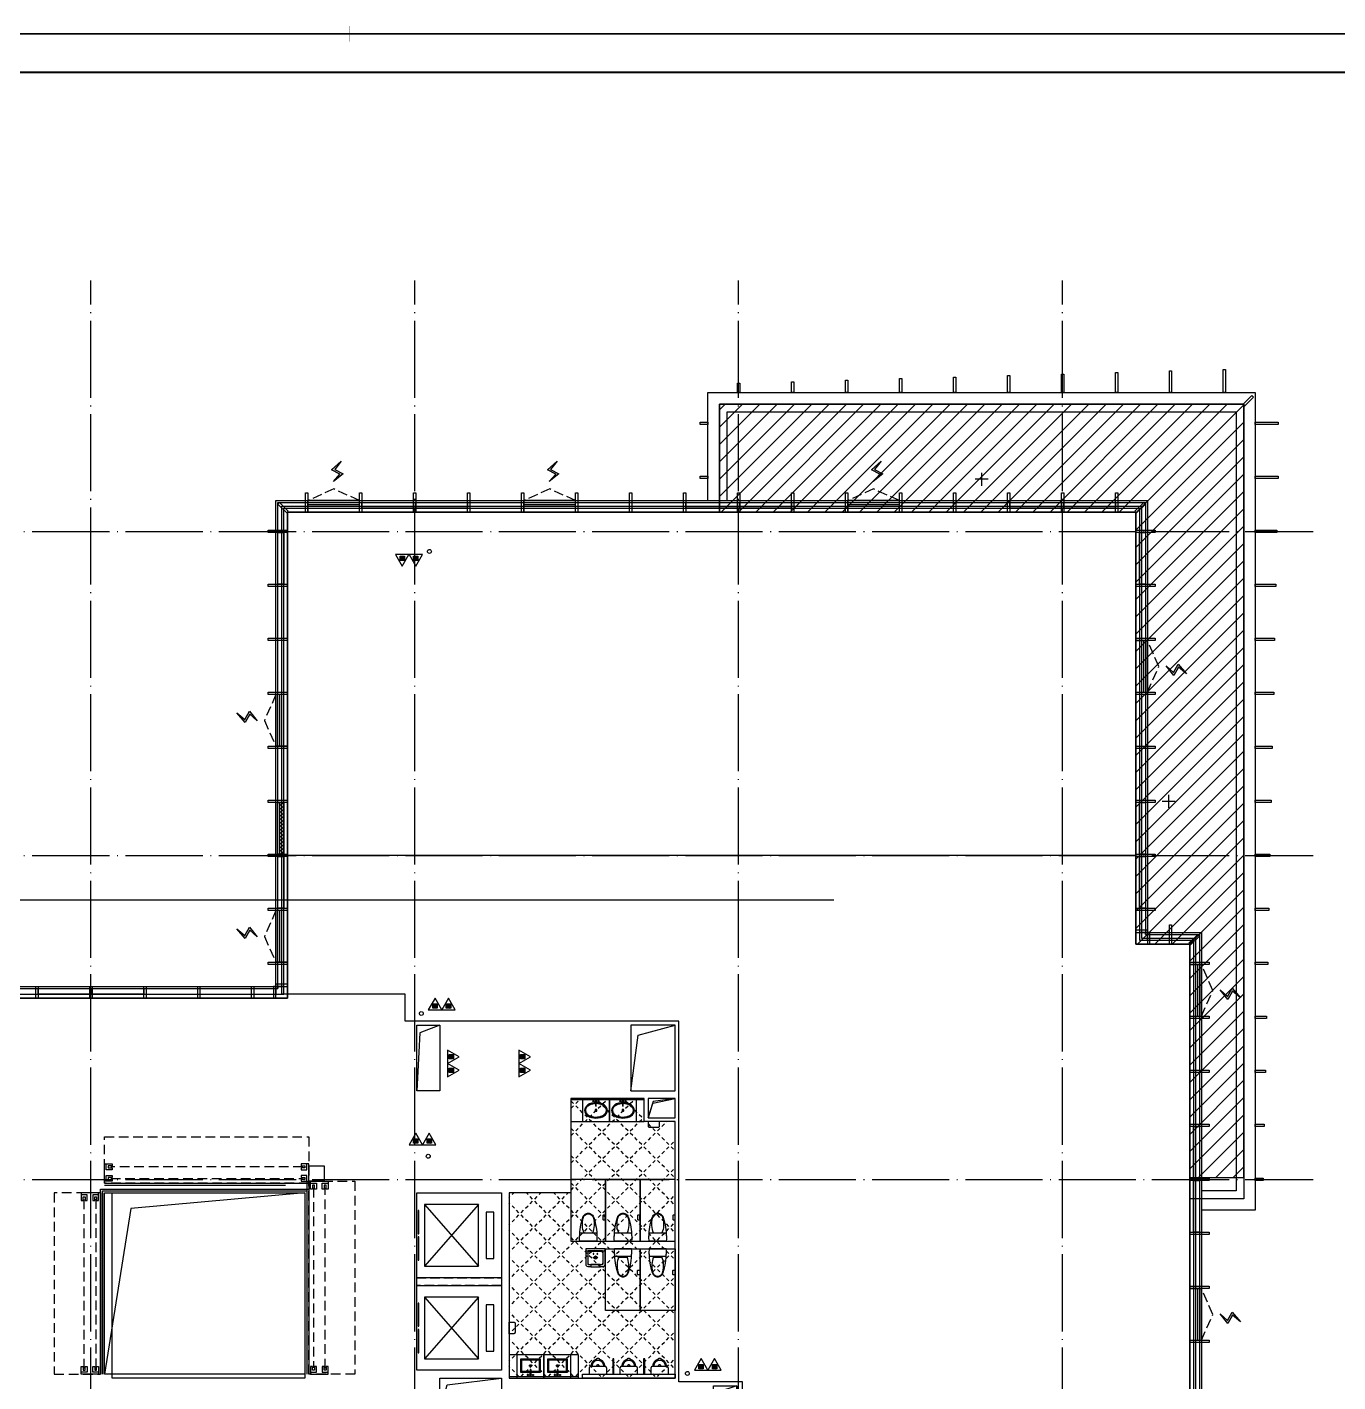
# Model space of a CAD drawing. Extents: x -292644 to 830497, y -12918 to 491457.
# Drawn here: x 15146 to 49142, y 189750 to 224874 of the extents above; entities that cross this region are included whole.
import ezdxf
from ezdxf.xclip import XClip

# ---------------------------------------------------------------- set-up
doc = ezdxf.new("R2010")
doc.units = 0
doc.header["$LTSCALE"] = 1000
doc.header["$MEASUREMENT"] = 0
for name, pattern in [('10#楼幕墙$0$DASH', [0.35, 0.25, -0.1]), ('104-10 轴网$0$DOTE', [2.42, 2, -0.2, 0.02, -0.2]), ('X-104 8#10#平面_t3$0$109-34 轴网$0$L1$0$$AUDIT_BAD_LTYPE1', [0]), ('X-104 8#10#平面_t3$0$CACHE', [0.375, 0.25, -0.125]), ('X-104 8#10#平面_t3$0$DASH', [0.35, 0.25, -0.1])]:
    doc.linetypes.add(name, pattern=pattern)
doc.layers.get('0').update_dxf_attribs({"linetype": 'CONTINUOUS'})
doc.layers.get('Defpoints').update_dxf_attribs({"linetype": 'CONTINUOUS'})
doc.layers.add('10#楼幕墙$0$04-不打印_辅助线', color=165, linetype='CONTINUOUS', plot=False)
doc.layers.add('X-104 8#10#平面_t3$0$04-不打印_辅助线', color=165, linetype='CONTINUOUS', plot=False)
for name, color, linetype in [('10#楼幕墙$0$04-电动窗', 1, 'CONTINUOUS'), ('10#楼幕墙$0$A-C_玻璃幕墙', 140, 'CONTINUOUS'), ('10#楼幕墙$0$A-C_窗b', 191, 'CONTINUOUS'), ('10#楼幕墙$0$A-O_屋面', 201, 'CONTINUOUS'), ('10#楼幕墙$0$A-TECH_结构', 21, 'CONTINUOUS'), ('104-10 轴网$0$A_AXIS-轴线', 36, '104-10 轴网$0$DOTE'), ('X-104 8#10#平面_t3$0$A-E_栏杆', 232, 'CONTINUOUS'), ('X-104 8#10#平面_t3$0$A-E_电梯', 171, 'CONTINUOUS'), ('X-104 8#10#平面_t3$0$A-FC', 242, 'X-104 8#10#平面_t3$0$CACHE'), ('X-104 8#10#平面_t3$0$A-I_卫-洁具', 241, 'CONTINUOUS'), ('X-104 8#10#平面_t3$0$A-O_分水线', 127, 'CONTINUOUS'), ('X-104 8#10#平面_t3$0$A-O_屋面', 201, 'CONTINUOUS'), ('X-104 8#10#平面_t3$0$A-SUR_看线', 231, 'CONTINUOUS'), ('X-104 8#10#平面_t3$0$A-TECH_结构', 21, 'CONTINUOUS'), ('X-104 8#10#平面_t3$0$水-消火栓', 41, 'CONTINUOUS')]:
    doc.layers.add(name, color=color, linetype=linetype)
doc.layers.add('X-104 8#10#平面_t3$0$000套内', color=226, linetype='CONTINUOUS', lineweight=30, plot=False)
doc.layers.get('X-104 8#10#平面_t3$0$A-O_分水线').off()

# ---------------------------------------------------------------- blocks, each defined once
blk = doc.blocks.new('图框-A1')
for points, const_width in [([(0, 0), (841, 0), (841, 594), (0, 594)], 0.05), ([(766, 584), (25, 584), (25, 10), (766, 10)], 0.5)]:
    blk.add_lwpolyline(points, close=True, dxfattribs=dict(const_width=const_width))
at = {"const_width": 0.05}
for points in [[(420.5, 594), (420.5, 592)], [(420.5, 0), (420.5, 2)]]:
    blk.add_lwpolyline(points, dxfattribs=at)
blk = doc.blocks.new('104-10 轴网')
at = {"layer": '104-10 轴网$0$A_AXIS-轴线', "linetype": '104-10 轴网$0$DOTE'}
for p, q in [((16800, -6500), (16800, 40100)), ((25200, -6500), (25200, 40100)), ((33600, -6500), (33600, 40100)), ((42000, -6500), (42000, 40100)), ((-6500, 33600), (48500, 33600)), ((-6500, 25200), (48500, 25200)), ((-6500, 16800), (48500, 16800))]:
    blk.add_line(p, q, dxfattribs=at)
at = {"layer": 'Defpoints'}
blk.add_lwpolyline([(-16050, 45500), (58050, 45500), (58050, -11900), (-16050, -11900)], close=True, dxfattribs=at)
blk = doc.blocks.new('A-电梯2222')
for p, q in [((-600, 1800), (-600, 2000)), ((-600, 2000), (600, 2000)), ((600, 1800), (-600, 1800)), ((600, 2000), (600, 1800)), ((-800, 200), (-800, 1600)), ((-800, 1600), (800, 1600)), ((800, 1600), (-800, 200)), ((800, 200), (-800, 1600)), ((800, 1600), (800, 200)), ((800, 200), (-800, 200))]:
    blk.add_line(p, q)
for points in [[(-1100, 0), (1100, 0), (1100, 2200), (-1100, 2200)], [(-643, 38), (-643, 59), (-43, 59), (-43, 38)], [(43, 38), (43, 59), (643, 59), (643, 38)]]:
    blk.add_lwpolyline(points, close=True)
blk = doc.blocks.new('X-104 8#10#平面_t3$0$jhat')
for p, q in [((-395, -250), (-395, 250)), ((-395, 250), (-45, 250)), ((-220, 32), (-220, 5)), ((-125, 8), (12, 14)), ((-125, 8), (-125, -8)), ((-45, 250), (-45, 12)), ((12, 14), (12, -14)), ((-45, -250), (-395, -250)), ((-225, 0), (-254, 0)), ((-220, -5), (-220, -33)), ((-187, 0), (-215, 0)), ((-125, -8), (12, -14)), ((-45, -12), (-45, -250))]:
    blk.add_line(p, q)
at = {"color": 8}
blk.add_lwpolyline([(-70, -11), (-70, -225), (-370, -225), (-370, 225), (-70, 225), (-70, 11)], dxfattribs=at)
at = {"ltscale": 1000, "const_width": 0.84}
blk.add_lwpolyline([(-220, 0, 1), (-220, 0, 1)], format="xyb", close=True, dxfattribs=at)
for points in [[(7, 81), (30, 81), (30, 51), (7, 51)], [(12, -21), (30, -21), (30, 21), (12, 21)], [(7, -81), (30, -81), (30, -51), (7, -51)]]:
    blk.add_lwpolyline(points, close=True)
blk.add_circle((-220, 0), 25.2)
at = {"layer": 'X-104 8#10#平面_t3$0$04-不打印_辅助线'}
blk.add_lwpolyline([(100, -350), (100, 350), (-500, 350), (-500, -350)], close=True, dxfattribs=at)
blk = doc.blocks.new('X-104 8#10#平面_t3$0$A-toilet-F2$0$A-toilet-F3$0$xb')
for p, q in [((-229, 152), (-229, 0)), ((-229, 0), (229, 0)), ((178, 203), (-178, 203)), ((229, 0), (229, 152))]:
    blk.add_line(p, q)
for centre, radius, start, end in [((-6, 210), 172, 106.6069, 182.1211), ((-6, 210), 146, 87.8789, 182.1211), ((0, 343), 63.5, 1.0707, 178.9293), ((6, 210), 146, 357.8789, 92.1211), ((6, 210), 172, 357.8789, 73.3931), ((-178, 152), 50.8, 90, 180), ((0, 203), 38.1, 0, 180), ((178, 152), 50.8, 0, 90)]:
    blk.add_arc(centre, radius, start, end)
blk = doc.blocks.new('X-104 8#10#平面_t3$0$10#核心筒')
at = {"layer": 'X-104 8#10#平面_t3$0$A-I_卫-洁具', "ltscale": 0.1}
for points in [[(27650, 11650), (29450, 11650), (29450, 12250), (27650, 12250)], [(30365, 11750), (30365, 12150), (30335, 12150), (30335, 11750), (30365, 11750), (30365, 11750)], [(31165, 11750), (31165, 12150), (31135, 12150), (31135, 11750), (31165, 11750), (31165, 11750)]]:
    blk.add_lwpolyline(points, close=True, dxfattribs=at)
blk.add_lwpolyline([(27650, 11680), (27650, 11650), (29450, 11650), (29450, 11680), (27650, 11680)], dxfattribs=at)
at = {"layer": 'X-104 8#10#平面_t3$0$A-SUR_看线', "linetype": 'X-104 8#10#平面_t3$0$109-34 轴网$0$L1$0$$AUDIT_BAD_LTYPE1'}
blk.add_lwpolyline([(31950, 11650), (29550, 11650), (29550, 11750), (31950, 11750), (31950, 11650)], dxfattribs=at)
at = {"layer": 'X-104 8#10#平面_t3$0$A-TECH_结构', "linetype": 'X-104 8#10#平面_t3$0$DASH'}
blk.add_lwpolyline([(25250, 14250), (27450, 14250), (27450, 14050), (25250, 14050)], close=True, dxfattribs=at)
at = {"layer": 'X-104 8#10#平面_t3$0$A-E_电梯', "xscale": -1, "rotation": 270}
for p in [(25250, 15350), (25250, 12950)]:
    blk.add_blockref('A-电梯2222', p, dxfattribs=at)
at = {"layer": 'X-104 8#10#平面_t3$0$A-I_卫-洁具', "ltscale": 0.1, "rotation": 270}
for p in [(28200, 11750), (28900, 11750)]:
    blk.add_blockref('X-104 8#10#平面_t3$0$jhat', p, dxfattribs=at)
at = {"layer": 'X-104 8#10#平面_t3$0$A-I_卫-洁具', "ltscale": 0.1}
for p in [(29950, 11750), (30750, 11750), (31550, 11750)]:
    blk.add_blockref('X-104 8#10#平面_t3$0$A-toilet-F2$0$A-toilet-F3$0$xb', p, dxfattribs=at)
blk = doc.blocks.new('X-104 8#10#平面_t3$0$meae')
for p, q in [((-215, 0), (-244, 0)), ((-210, 5), (-210, 33)), ((-177, 0), (-205, 0)), ((-100, 8), (22, 14)), ((-100, -8), (-100, 8)), ((22, -14), (22, 14)), ((-210, -32), (-210, -5)), ((-100, -8), (22, -14))]:
    blk.add_line(p, q)
at = {"const_width": 0.84}
blk.add_lwpolyline([(-210, 0, -1), (-210, 0, -1)], format="xyb", close=True, dxfattribs=at)
for points in [[(17, 81), (40, 81), (40, 51), (17, 51)], [(22, 21), (40, 21), (40, -21), (22, -21)], [(17, -81), (40, -81), (40, -51), (17, -51)]]:
    blk.add_lwpolyline(points, close=True)
blk.add_circle((-210, 0), 25.2)
blk.add_ellipse((-210, 0), major_axis=(0, -297), ratio=0.673766)
at = {"color": 8}
blk.add_open_spline([(-210, -272), (-202, -272), (-193, -271), (-177, -267), (-168, -264), (-152, -256), (-144, -251), (-128, -240), (-120, -233), (-105, -217), (-98, -208), (-85, -189), (-78, -179), (-67, -156), (-62, -144), (-53, -119), (-49, -106), (-42, -79), (-40, -65), (-36, -37), (-35, -23), (-35, 6), (-35, 21), (-38, 49), (-40, 63), (-45, 91), (-48, 104), (-56, 130), (-61, 143), (-72, 166), (-77, 177), (-90, 198), (-97, 207), (-111, 224), (-119, 232), (-135, 245), (-143, 251), (-159, 260), (-167, 264), (-184, 269), (-192, 271), (-209, 272), (-217, 272), (-234, 270), (-242, 267), (-259, 261), (-267, 257), (-283, 247), (-291, 241), (-307, 226), (-314, 218), (-328, 200), (-335, 190), (-347, 169), (-352, 158), (-362, 133), (-367, 121), (-374, 94), (-377, 81), (-382, 53), (-383, 39), (-385, 10), (-385, -4), (-384, -33), (-383, -47), (-378, -75), (-375, -89), (-368, -116), (-364, -129), (-355, -153), (-349, -165), (-337, -186), (-331, -196), (-317, -215), (-310, -223), (-294, -238), (-287, -244), (-270, -255), (-262, -260), (-246, -266), (-237, -269), (-223, -271), (-216, -272), (-210, -272)], degree=3, knots=[0, 0, 0, 0, 0.154173, 0.154173, 0.308346, 0.308346, 0.462518, 0.462518, 0.616691, 0.616691, 0.770864, 0.770864, 0.925037, 0.925037, 1.07921, 1.07921, 1.233382, 1.233382, 1.387555, 1.387555, 1.541728, 1.541728, 1.695901, 1.695901, 1.850074, 1.850074, 2.004247, 2.004247, 2.158419, 2.158419, 2.312592, 2.312592, 2.466765, 2.466765, 2.620938, 2.620938, 2.775111, 2.775111, 2.929283, 2.929283, 3.083456, 3.083456, 3.237629, 3.237629, 3.391802, 3.391802, 3.545975, 3.545975, 3.700147, 3.700147, 3.85432, 3.85432, 4.008493, 4.008493, 4.162666, 4.162666, 4.316839, 4.316839, 4.471011, 4.471011, 4.625184, 4.625184, 4.779357, 4.779357, 4.93353, 4.93353, 5.087703, 5.087703, 5.241876, 5.241876, 5.396048, 5.396048, 5.550221, 5.550221, 5.704394, 5.704394, 5.858567, 5.858567, 6.01274, 6.01274, 6.166912, 6.166912, 6.283185, 6.283185, 6.283185, 6.283185], dxfattribs=at)
at = {"layer": 'X-104 8#10#平面_t3$0$04-不打印_辅助线'}
blk.add_lwpolyline([(-500, -350), (-500, 350), (100, 350), (100, -350)], close=True, dxfattribs=at)
blk = doc.blocks.new('X-104 8#10#平面_t3$0$A-toilet-F2$0$A-toilet-F3$0$$plan$00000388')
for p, q in [((-212, 108), (-212, -108)), ((-202, -210), (-202, 210)), ((0, -221), (0, 221))]:
    blk.add_line(p, q)
blk.add_lwpolyline([(-202, -210), (-152, -221), (-102, -226), (-50, -226), (0, -221)])
for centre, radius, start, end in [((-595, 0), 129, 159.5476, 200.4524), ((-562, -12), 164, 107.2477, 159.5476), ((-580, 0), 129, 136.8543, 223.1457), ((-556, -23), 163, 104.7786, 136.8543), ((-71, -1597), 1823, 91.2224, 107.2477), ((-443, -448), 602, 67.3737, 104.7786), ((-76, -236), 463, 97.7399, 105.822), ((-76, -236), 463, 80.5377, 97.7399), ((-562, 12), 164, 200.4524, 252.7523), ((-556, 23), 163, 223.1457, 255.2214), ((-71, 1597), 1823, 252.7523, 268.7776), ((-443, 448), 602, 255.2214, 292.6263)]:
    blk.add_arc(centre, radius, start, end)
blk = doc.blocks.new('X-104 8#10#平面_t3$0$hgfasg')
at = {"layer": 'X-104 8#10#平面_t3$0$04-不打印_辅助线'}
blk.add_lwpolyline([(-450, 1600), (450, 1600), (450, 0), (-450, 0)], close=True, dxfattribs=at)
at = {"rotation": 270}
blk.add_blockref('X-104 8#10#平面_t3$0$A-toilet-F2$0$A-toilet-F3$0$$plan$00000388', (0, 0), dxfattribs=at)
blk = doc.blocks.new('X-104 8#10#平面_t3$0$hgfd')
at = {"color": 8}
for p, q in [((-38, 228), (39, 228)), ((0, 267), (0, 190))]:
    blk.add_line(p, q, dxfattribs=at)
for points in [[(250, 0), (-250, 0), (-250, 406, -0.414214), (-200, 456), (-120, 456), (-120, 466), (120, 466), (120, 456), (200, 456, -0.414214), (250, 406)], [(175, 50), (-175, 50, -0.414214), (-200, 75), (-200, 381, -0.414214), (-175, 406), (175, 406, -0.414214), (200, 381), (200, 75, -0.414214)], [(250, 0), (-250, 0), (-250, 25, -0.414214), (-225, 50), (225, 50, -0.414214), (250, 25)]]:
    blk.add_lwpolyline(points, format="xyb", close=True)
blk.add_lwpolyline([(120, 456), (200, 456, -0.414214), (250, 406), (250, 0), (-250, 0), (-250, 406, -0.414214), (-200, 456), (-120, 456)], format="xyb")
blk.add_lwpolyline([(150, 70), (-150, 70, -0.414214), (-200, 120), (-200, 356, -0.414214), (-150, 406), (150, 406, -0.414214), (200, 356), (200, 120, -0.414214)], format="xyb", close=True, dxfattribs=at)
blk.add_lwpolyline([(120, 406), (-120, 406), (-120, 466), (120, 466)], close=True)
for centre, radius in [((-50, 228), 10), ((-50, 128), 10), ((0, 228), 35), ((50, 228), 10), ((50, 128), 10)]:
    blk.add_circle(centre, radius)
blk.add_circle((0, 228), 25, dxfattribs=at)
blk = doc.blocks.new('X-104 8#10#平面_t3$0$卫生间')
at = {"layer": 'X-104 8#10#平面_t3$0$A-I_卫-洁具', "ltscale": 0.1}
blk.add_lwpolyline([(29250, 18300), (31150, 18300), (31150, 18900), (29250, 18900)], close=True, dxfattribs=at)
blk.add_lwpolyline([(29250, 18900), (29250, 18870), (31150, 18870), (31150, 18900)], dxfattribs=at)
for points in [[(31550, 18300), (31250, 18300), (31250, 18180, 0.414214), (31280, 18150), (31520, 18150, 0.414214), (31550, 18180)], [(27650, 12800), (27650, 13100), (27770, 13100, -0.414214), (27800, 13070), (27800, 12830, -0.414214), (27770, 12800)]]:
    blk.add_lwpolyline(points, format="xyb", close=True, dxfattribs=at)
at = {"layer": 'X-104 8#10#平面_t3$0$A-I_卫-洁具'}
for points in [[(30075, 15852), (30075, 15772, 0.414214), (30095, 15752), (30135, 15752), (30135, 15872), (30095, 15872, 0.414214)], [(30975, 15852), (30975, 15772, 0.414214), (30995, 15752), (31035, 15752), (31035, 15872), (30995, 15872, 0.414214)], [(31890, 15852), (31890, 15772, 0.414214), (31910, 15752), (31950, 15752), (31950, 15872), (31910, 15872, 0.414214)], [(30975, 14348), (30975, 14428, -0.414214), (30995, 14448), (31035, 14448), (31035, 14328), (30995, 14328, -0.414214)], [(31890, 14348), (31890, 14428, -0.414214), (31910, 14448), (31950, 14448), (31950, 14328), (31910, 14328, -0.414214)]]:
    blk.add_lwpolyline(points, format="xyb", close=True, dxfattribs=at)
at = {"layer": 'X-104 8#10#平面_t3$0$A-I_卫-洁具', "ltscale": 0.1, "xscale": -1}
for name, p, rotation in [('X-104 8#10#平面_t3$0$meae', (29900, 18800), 270), ('X-104 8#10#平面_t3$0$meae', (30600, 18800), 270), ('X-104 8#10#平面_t3$0$hgfd', (29885, 15000), 180)]:
    blk.add_blockref(name, p, dxfattribs=dict(at, rotation=rotation))
for p in [(29700, 15200), (30600, 15200), (31500, 15200)]:
    blk.add_blockref('X-104 8#10#平面_t3$0$hgfasg', p, dxfattribs=at)
at = {"layer": 'X-104 8#10#平面_t3$0$A-I_卫-洁具', "ltscale": 0.1, "rotation": 180}
for p in [(30600, 15000), (31500, 15000)]:
    blk.add_blockref('X-104 8#10#平面_t3$0$hgfasg', p, dxfattribs=at)
blk = doc.blocks.new('X-104 8#10#平面_t3$0$dfsdgf')
at = {"layer": 'X-104 8#10#平面_t3$0$A-E_栏杆'}
for points in [[(250, -5050), (250, -250), (5650, -250), (5650, -5050)], [(300, -5050), (300, -300), (5600, -300), (5600, -5050)]]:
    blk.add_lwpolyline(points, dxfattribs=at)
blk = doc.blocks.new('X-104 8#10#平面_t3$0$uyrii7ur')
at = {"layer": 'X-104 8#10#平面_t3$0$A-TECH_结构', "linetype": 'X-104 8#10#平面_t3$0$109-34 轴网$0$L1$0$$AUDIT_BAD_LTYPE1'}
for points in [[(25250, 20800), (25850, 20800), (25850, 19100), (25250, 19100)], [(30800, 19100), (31950, 19100), (31950, 20800), (30800, 20800)], [(31250, 18400), (31950, 18400), (31950, 18900), (31250, 18900)], [(27450, 10750), (25850, 10750), (25850, 11650), (27450, 11650)], [(33550, 10200), (32950, 10200), (32950, 11450), (33550, 11450)], [(33550, 8750), (32950, 8750), (32950, 10000), (33550, 10000)], [(21650, 7650), (23150, 7650), (23150, 8350), (21650, 8350)]]:
    blk.add_lwpolyline(points, close=True, dxfattribs=at)
for points in [[(25850, 20800), (25335, 20603), (25250, 19100)], [(25850, 10750), (26037, 11474), (27450, 11650)], [(33550, 10200), (33550, 11450), (33079, 11291), (32950, 10200), (33550, 10200)], [(23150, 8350), (21746, 8244), (21650, 7650)]]:
    blk.add_lwpolyline(points, dxfattribs=at)
at = {"layer": 'X-104 8#10#平面_t3$0$A-TECH_结构'}
for points in [[(30800, 19100), (30995, 20538), (31950, 20800)], [(31950, 18900), (31381, 18817), (31250, 18400)]]:
    blk.add_lwpolyline(points, dxfattribs=at)
for points in [[(17550, 10050), (17550, 8750), (17000, 8750), (17181, 9940)], [(17550, 8750), (17000, 8750), (17000, 10050), (17550, 10050)], [(33550, 10000), (33550, 8750), (32950, 8750), (33138, 9881)]]:
    blk.add_lwpolyline(points, close=True, dxfattribs=at)
blk = doc.blocks.new('X-104 8#10#平面_t3$0$rhyseuyi')
at = {"layer": 'X-104 8#10#平面_t3$0$04-不打印_辅助线', "linetype": 'X-104 8#10#平面_t3$0$109-34 轴网$0$L1$0$$AUDIT_BAD_LTYPE1'}
h = blk.add_hatch(dxfattribs=at)
h.set_pattern_fill('ANSI31', color=256, scale=200)
h.set_pattern_definition([(45, (0, 0), (-224.5064, 224.5064), [])])
h.paths.add_polyline_path([(33100, 212300), (43900, 212300), (43900, 201100), (45300, 201100), (45300, 195050), (46700, 195050), (46700, 215100), (33100, 215100)])
h = blk.add_hatch(dxfattribs=at)
h.set_pattern_fill('虚线方格', color=256, scale=500, angle=45)
h.set_pattern_definition([(45, (28.3, 118828.3), (-353.5534, 353.5534), [90, -75, 90, -75, 90, -80]), (135, (325.27, 119181.84), (-353.5534, -353.5534), [90, -75, 90, -75, 90, -80])])
h.paths.add_polyline_path([(31950, 189850), (31950, 196500), (31150, 196500), (31150, 197100), (29250, 197100), (29250, 194650), (27650, 194650), (27650, 189850)])
blk.add_lwpolyline([(33100, 212300), (43900, 212300), (43900, 201100), (45300, 201100), (45300, 195050), (46700, 195050), (46700, 215100), (33100, 215100), (33100, 212300)], dxfattribs=at)
at = {"layer": 'X-104 8#10#平面_t3$0$A-TECH_结构', "linetype": 'X-104 8#10#平面_t3$0$109-34 轴网$0$L1$0$$AUDIT_BAD_LTYPE1'}
for points in [[(33100, 212300), (33100, 215100), (46700, 215100), (46700, 194500), (45300, 194500)], [(31950, 189850), (31950, 196500), (31150, 196500), (31150, 197100), (29250, 197100), (29250, 194650), (27650, 194650), (27650, 189850), (31950, 189850)]]:
    blk.add_lwpolyline(points, dxfattribs=at)
blk.add_lwpolyline([(14900, 195500), (-500, 195500), (-500, 173500), (17300, 173500), (17300, 174900), (28500, 174900), (28500, 181600), (28500, 181600), (28500, 186550), (33250, 186550), (33250, 183500), (33250, 183500), (33250, 183300), (45300, 183300), (45300, 201100), (43900, 201100), (43900, 212300), (21900, 212300), (21900, 199700), (14900, 199700)], close=True, dxfattribs=at)
at = {"layer": 'X-104 8#10#平面_t3$0$A-TECH_结构'}
blk.add_lwpolyline([(17150, 194650), (22350, 194650), (22350, 189950), (17150, 189950)], close=True, dxfattribs=at)
blk.add_lwpolyline([(22350, 194650), (17840, 194244), (17150, 189950)], dxfattribs=at)
blk = doc.blocks.new('10#楼幕墙$0$ii')
blk.add_lwpolyline([(-1340, 0), (0, 0), (0, -150), (-1340, -150)], close=True)
blk = doc.blocks.new('10#楼幕墙$0$$TCHSYS$WIN2D')
for p, q in [((-0.5, 0.5), (0.5, 0.5)), ((-0.5, 0.5), (-0.5, -0.5)), ((0.5, 0.5), (0.5, -0.5)), ((0.5, 0.167), (-0.5, 0.167)), ((0.5, -0.167), (-0.5, -0.167)), ((-0.5, -0.5), (0.5, -0.5))]:
    blk.add_line(p, q)
blk = doc.blocks.new('10#楼幕墙$0$开启扇')
at = {"layer": '10#楼幕墙$0$04-电动窗'}
h = blk.add_hatch(color=1, dxfattribs=at)
h.dxf.hatch_style = 1
h.paths.add_polyline_path([(681, 540), (510, 729), (726, 846), (478, 1066), (647, 856), (430, 739)])
at = {"linetype": '10#楼幕墙$0$DASH'}
blk.add_lwpolyline([(0, 50), (670, 350), (1340, 50)], dxfattribs=at)
at = {"layer": '10#楼幕墙$0$04-电动窗', "color": 1}
blk.add_lwpolyline([(681, 540), (510, 729), (726, 846), (478, 1066), (647, 856), (430, 739), (681, 540)], close=True, dxfattribs=at)
at = {"xscale": -1340, "yscale": 300, "zscale": 1340, "rotation": 180}
blk.add_blockref('10#楼幕墙$0$$TCHSYS$WIN2D', (670, -100), dxfattribs=at)
blk = doc.blocks.new('10#楼幕墙$0$$WINLIB2D$00000039')
at = {"color": 0}
for points in [[(-0.5, 0.5), (-0.5, -0.5)], [(0.5, 0.5), (-0.5, 0.5)], [(0.5, -0.5), (0.5, 0.5)], [(-0.5, 0.167), (0.5, 0.167)], [(-0.452, -0.167), (-0.5, 0.084)], [(-0.384, -0.167), (-0.448, 0.167)], [(-0.316, -0.167), (-0.38, 0.167)], [(-0.248, -0.167), (-0.312, 0.167)], [(-0.18, -0.167), (-0.244, 0.167)], [(-0.112, -0.167), (-0.176, 0.167)], [(-0.044, -0.167), (-0.108, 0.167)], [(0.024, -0.167), (-0.04, 0.167)], [(0.092, -0.167), (0.028, 0.167)], [(0.16, -0.167), (0.096, 0.167)], [(0.228, -0.167), (0.164, 0.167)], [(0.296, -0.167), (0.232, 0.167)], [(0.364, -0.167), (0.3, 0.167)], [(0.432, -0.167), (0.368, 0.167)], [(0.5, -0.167), (0.436, 0.167)], [(-0.5, -0.167), (0.5, -0.167)], [(0.5, -0.5), (-0.5, -0.5)]]:
    blk.add_lwpolyline(points, dxfattribs=at)
blk = doc.blocks.new('10#楼幕墙$0$A$C13E80662')
for points in [[(150, 150), (150, 200), (0, 200), (0, 0), (150, 0)], [(150, 0), (200, 0), (200, 150), (150, 150)]]:
    blk.add_lwpolyline(points)
blk = doc.blocks.new('10#楼幕墙')
at = {"layer": '10#楼幕墙$0$04-不打印_辅助线'}
for points in [[(-18550, 224700), (65550, 224700), (65550, 284100), (-18550, 284100)], [(-18550, 165300), (65550, 165300), (65550, 224700), (-18550, 224700)]]:
    blk.add_lwpolyline(points, close=True, dxfattribs=at)
at = {"layer": '10#楼幕墙$0$A-C_玻璃幕墙'}
for points in [[(34970, 215680), (35030, 215680), (35030, 215400), (34970, 215400)], [(36370, 215720), (36430, 215720), (36430, 215400), (36370, 215400)], [(37770, 215760), (37830, 215760), (37830, 215400), (37770, 215400)], [(39170, 215800), (39230, 215800), (39230, 215400), (39170, 215400)], [(40570, 215840), (40630, 215840), (40630, 215400), (40570, 215400)], [(41970, 215880), (42030, 215880), (42030, 215400), (41970, 215400)], [(43370, 215920), (43430, 215920), (43430, 215400), (43370, 215400)], [(44770, 215960), (44830, 215960), (44830, 215400), (44770, 215400)], [(46170, 216000), (46230, 216000), (46230, 215400), (46170, 215400)], [(33570, 215640), (33630, 215640), (33630, 215400), (33570, 215400)], [(46679, 215091), (46721, 215049), (46950, 215278), (46908, 215320)], [(32600, 214570), (32600, 214630), (32800, 214630), (32800, 214570)], [(47590, 214630), (47590, 214570), (47000, 214570), (47000, 214630)], [(32600, 213170), (32600, 213230), (32800, 213230), (32800, 213170)], [(47590, 213230), (47590, 213170), (47000, 213170), (47000, 213230)], [(34400, 183000), (34400, 181600), (28800, 181600), (28800, 174600), (17600, 174600), (17600, 173200), (-800, 173200), (-800, 195800), (14600, 195800), (14600, 200000), (21600, 200000), (21600, 212600), (44200, 212600), (44200, 201400), (45600, 201400), (45600, 183000)], [(34350, 183050), (34350, 181650), (28750, 181650), (28750, 174650), (17550, 174650), (17550, 173250), (-750, 173250), (-750, 195750), (14650, 195750), (14650, 199950), (21650, 199950), (21650, 212550), (44150, 212550), (44150, 201350), (45550, 201350), (45550, 183050)], [(21650, 212508), (21692, 212550), (21921, 212321), (21879, 212279)], [(22370, 212800), (22430, 212800), (22430, 212300), (22370, 212300)], [(23770, 212800), (23830, 212800), (23830, 212300), (23770, 212300)], [(25170, 212800), (25230, 212800), (25230, 212300), (25170, 212300)], [(26570, 212800), (26630, 212800), (26630, 212300), (26570, 212300)], [(27970, 212800), (28030, 212800), (28030, 212300), (27970, 212300)], [(29370, 212800), (29430, 212800), (29430, 212300), (29370, 212300)], [(30770, 212800), (30830, 212800), (30830, 212300), (30770, 212300)], [(32170, 212800), (32230, 212800), (32230, 212300), (32170, 212300)], [(33570, 212800), (33630, 212800), (33630, 212300), (33570, 212300)], [(34970, 212800), (35030, 212800), (35030, 212300), (34970, 212300)], [(36370, 212800), (36430, 212800), (36430, 212300), (36370, 212300)], [(37770, 212800), (37830, 212800), (37830, 212300), (37770, 212300)], [(39170, 212800), (39230, 212800), (39230, 212300), (39170, 212300)], [(40570, 212800), (40630, 212800), (40630, 212300), (40570, 212300)], [(41970, 212800), (42030, 212800), (42030, 212300), (41970, 212300)], [(43370, 212800), (43430, 212800), (43430, 212300), (43370, 212300)], [(43879, 212321), (43921, 212279), (44150, 212508), (44108, 212550)], [(34200, 183200), (34200, 181800), (28600, 181800), (28600, 174800), (17400, 174800), (17400, 173400), (-600, 173400), (-600, 195600), (14800, 195600), (14800, 199800), (21800, 199800), (21800, 212400), (44000, 212400), (44000, 201200), (45400, 201200), (45400, 183200)], [(21900, 211830), (21900, 211770), (21400, 211770), (21400, 211830)], [(44400, 211830), (44400, 211770), (43900, 211770), (43900, 211830)], [(47560, 211830), (47560, 211770), (47000, 211770), (47000, 211830)], [(21900, 210430), (21900, 210370), (21400, 210370), (21400, 210430)], [(44400, 210430), (44400, 210370), (43900, 210370), (43900, 210430)], [(47530, 210430), (47530, 210370), (47000, 210370), (47000, 210430)], [(21900, 209030), (21900, 208970), (21400, 208970), (21400, 209030)], [(44400, 209030), (44400, 208970), (43900, 208970), (43900, 209030)], [(47500, 209030), (47500, 208970), (47000, 208970), (47000, 209030)], [(21900, 207630), (21900, 207570), (21400, 207570), (21400, 207630)], [(44400, 207630), (44400, 207570), (43900, 207570), (43900, 207630)], [(47480, 207630), (47480, 207570), (47000, 207570), (47000, 207630)], [(21900, 206230), (21900, 206170), (21400, 206170), (21400, 206230)], [(44400, 206230), (44400, 206170), (43900, 206170), (43900, 206230)], [(47440, 206230), (47440, 206170), (47000, 206170), (47000, 206230)], [(21900, 204830), (21900, 204770), (21400, 204770), (21400, 204830)], [(44400, 204830), (44400, 204770), (43900, 204770), (43900, 204830)], [(47410, 204830), (47410, 204770), (47000, 204770), (47000, 204830)], [(21900, 203430), (21900, 203370), (21400, 203370), (21400, 203430)], [(44400, 203430), (44400, 203370), (43900, 203370), (43900, 203430)], [(47380, 203430), (47380, 203370), (47000, 203370), (47000, 203430)], [(21900, 202030), (21900, 201970), (21400, 201970), (21400, 202030)], [(44400, 202030), (44400, 201970), (43900, 201970), (43900, 202030)], [(47350, 202030), (47350, 201970), (47000, 201970), (47000, 202030)], [(44200, 201400), (44200, 201460), (43900, 201460), (43900, 201400)], [(44260, 201400), (44200, 201400), (44200, 201100), (44260, 201100)], [(44770, 201600), (44830, 201600), (44830, 201100), (44770, 201100)], [(45279, 201121), (45321, 201079), (45550, 201308), (45508, 201350)], [(21900, 200630), (21900, 200570), (21400, 200570), (21400, 200630)], [(45800, 200630), (45800, 200570), (45300, 200570), (45300, 200630)], [(47320, 200630), (47320, 200570), (47000, 200570), (47000, 200630)], [(15430, 199700), (15370, 199700), (15370, 200000), (15430, 200000)], [(16830, 199700), (16770, 199700), (16770, 200000), (16830, 200000)], [(18230, 199700), (18170, 199700), (18170, 200000), (18230, 200000)], [(19630, 199700), (19570, 199700), (19570, 200000), (19630, 200000)], [(21030, 199700), (20970, 199700), (20970, 200000), (21030, 200000)], [(21600, 200000), (21540, 200000), (21540, 199700), (21600, 199700)], [(21600, 200060), (21600, 200000), (21900, 200000), (21900, 200060)], [(45800, 199230), (45800, 199170), (45300, 199170), (45300, 199230)], [(47290, 199230), (47290, 199170), (47000, 199170), (47000, 199230)], [(45800, 197830), (45800, 197770), (45300, 197770), (45300, 197830)], [(47260, 197830), (47260, 197770), (47000, 197770), (47000, 197830)], [(45800, 196430), (45800, 196370), (45300, 196370), (45300, 196430)], [(47230, 196430), (47230, 196370), (47000, 196370), (47000, 196430)], [(45800, 195030), (45800, 194970), (45300, 194970), (45300, 195030)], [(47200, 195030), (47200, 194970), (47000, 194970), (47000, 195030)], [(45800, 193630), (45800, 193570), (45300, 193570), (45300, 193630)], [(45800, 192230), (45800, 192170), (45300, 192170), (45300, 192230)], [(45800, 190830), (45800, 190770), (45300, 190770), (45300, 190830)]]:
    blk.add_lwpolyline(points, close=True, dxfattribs=at)
at = {"layer": '10#楼幕墙$0$A-O_屋面'}
for points in [[(32800, 212600), (32800, 215400), (47000, 215400), (47000, 194200), (45600, 194200)], [(33100, 212600), (33100, 215100), (46700, 215100), (46700, 194500), (45600, 194500)], [(33300, 212600), (33300, 214900), (46500, 214900), (46500, 194700), (45600, 194700)]]:
    blk.add_lwpolyline(points, dxfattribs=at)
at = {"layer": '10#楼幕墙$0$A-TECH_结构'}
blk.add_lwpolyline([(34100, 183300), (34100, 181900), (28500, 181900), (28500, 174900), (17300, 174900), (17300, 173500), (-500, 173500), (-500, 195500), (14900, 195500), (14900, 199700), (21900, 199700), (21900, 212300), (43900, 212300), (43900, 201100), (45300, 201100), (45300, 183300)], close=True, dxfattribs=at)
at = {"layer": '10#楼幕墙$0$A-C_玻璃幕墙', "xscale": -1}
for p in [(23770, 212550), (29370, 212550)]:
    blk.add_blockref('10#楼幕墙$0$开启扇', p, dxfattribs=at)
at = {"layer": '10#楼幕墙$0$A-C_玻璃幕墙'}
for name, p in [('10#楼幕墙$0$ii', (25170, 212550)), ('10#楼幕墙$0$ii', (26570, 212550)), ('10#楼幕墙$0$ii', (33570, 212550)), ('10#楼幕墙$0$ii', (34970, 212550)), ('10#楼幕墙$0$ii', (41970, 212550)), ('10#楼幕墙$0$ii', (43370, 212550)), ('10#楼幕墙$0$A$C13E80662', (44000, 201200)), ('10#楼幕墙$0$ii', (16770, 199950)), ('10#楼幕墙$0$ii', (18170, 199950))]:
    blk.add_blockref(name, p, dxfattribs=at)
for name, p, rotation in [('10#楼幕墙$0$ii', (21650, 211770), 90), ('10#楼幕墙$0$ii', (44150, 210430), 270), ('10#楼幕墙$0$ii', (21650, 204770), 90), ('10#楼幕墙$0$ii', (44150, 203430), 270), ('10#楼幕墙$0$ii', (21650, 203370), 90), ('10#楼幕墙$0$ii', (44150, 202030), 270), ('10#楼幕墙$0$A$C13E80662', (21800, 199800), 90), ('10#楼幕墙$0$ii', (45550, 195030), 270), ('10#楼幕墙$0$ii', (45550, 193630), 270)]:
    blk.add_blockref(name, p, dxfattribs=dict(at, rotation=rotation))
at = {"layer": '10#楼幕墙$0$A-C_玻璃幕墙', "xscale": -1}
for p, rotation in [((44150, 207630), 270), ((21650, 207570), 90), ((21650, 201970), 90), ((45550, 199230), 270)]:
    blk.add_blockref('10#楼幕墙$0$开启扇', p, dxfattribs=dict(at, rotation=rotation))
at = {"layer": '10#楼幕墙$0$A-C_窗b', "color": 4, "xscale": -1}
blk.add_blockref('10#楼幕墙$0$开启扇', (37770, 212550), dxfattribs=at)
at = {"layer": '10#楼幕墙$0$A-C_窗b', "color": 4, "xscale": -1, "rotation": 270}
blk.add_blockref('10#楼幕墙$0$开启扇', (45550, 190830), dxfattribs=at)
at = {"layer": 'Defpoints', "color": 2, "xscale": 1340, "yscale": 300.0000000000001, "zscale": -1340, "rotation": 90}
blk.add_blockref('10#楼幕墙$0$$WINLIB2D$00000039', (21750, 204100), dxfattribs=at)
blk = doc.blocks.new('X-104 8#10#平面_t3$0$jtkjuyriuy')
h = blk.add_hatch()
h.set_pattern_fill('ANSI31', color=8, scale=30, angle=45)
h.set_pattern_definition([(90, (0, 0), (-47.625, 1e-14), [])])
h.paths.add_polyline_path([(-138, 138), (138, 138), (138, -138), (-138, -138)])
for points in [[(-168, 168), (168, 168), (168, -168), (-168, -168)], [(-138, 138), (138, 138), (138, -138), (-138, -138)]]:
    blk.add_lwpolyline(points, close=True)
at = {"layer": 'X-104 8#10#平面_t3$0$04-不打印_辅助线'}
for p, q in [((-168, 0), (168, 0)), ((0, 168), (0, -168))]:
    blk.add_line(p, q, dxfattribs=at)
blk = doc.blocks.new('*U4522')
at = {"layer": 'X-104 8#10#平面_t3$0$A-E_栏杆'}
for points in [[(-5300, 50), (0, 50)], [(-5300, 0), (-600, 0)]]:
    blk.add_lwpolyline(points, dxfattribs=at)
at = {"layer": 'X-104 8#10#平面_t3$0$A-FC'}
for p, q in [((-150, 475), (-5135, 475)), ((-5135, 174), (-165, 174))]:
    blk.add_line(p, q, dxfattribs=at)
blk.add_lwpolyline([(0, 50), (-5300, 50), (-5300, 1250), (0, 1250)], close=True, dxfattribs=at)
at = {"layer": 'X-104 8#10#平面_t3$0$A-FC', "ltscale": 1000}
for points in [[(-5250, 100), (-5250, 250), (-5100, 250), (-5100, 200), (-5200, 200), (-5200, 150), (-5100, 150), (-5100, 100), (-5300, 100), (-5300, 550), (-5100, 550), (-5100, 500), (-5200, 500), (-5200, 450), (-5100, 450), (-5100, 400), (-5250, 400), (-5250, 550)], [(-50, 100), (-50, 250), (-200, 250), (-200, 200), (-100, 200), (-100, 150), (-200, 150), (-200, 100), (0, 100), (0, 550), (-200, 550), (-200, 500), (-100, 500), (-100, 450), (-200, 450), (-200, 400), (-50, 400), (-50, 550)]]:
    blk.add_lwpolyline(points, dxfattribs=at)
blk = doc.blocks.new('*U4551')
at = {"layer": 'X-104 8#10#平面_t3$0$A-E_栏杆'}
for points in [[(-5000, 50), (0, 50)], [(-5000, 0), (-300, 0)]]:
    blk.add_lwpolyline(points, dxfattribs=at)
at = {"layer": 'X-104 8#10#平面_t3$0$A-FC'}
for p, q in [((-150, 475), (-4835, 475)), ((-4835, 174), (-165, 174))]:
    blk.add_line(p, q, dxfattribs=at)
blk.add_lwpolyline([(0, 50), (-5000, 50), (-5000, 1250), (0, 1250)], close=True, dxfattribs=at)
at = {"layer": 'X-104 8#10#平面_t3$0$A-FC', "ltscale": 1000}
for points in [[(-4950, 100), (-4950, 250), (-4800, 250), (-4800, 200), (-4900, 200), (-4900, 150), (-4800, 150), (-4800, 100), (-5000, 100), (-5000, 550), (-4800, 550), (-4800, 500), (-4900, 500), (-4900, 450), (-4800, 450), (-4800, 400), (-4950, 400), (-4950, 550)], [(-50, 100), (-50, 250), (-200, 250), (-200, 200), (-100, 200), (-100, 150), (-200, 150), (-200, 100), (0, 100), (0, 550), (-200, 550), (-200, 500), (-100, 500), (-100, 450), (-200, 450), (-200, 400), (-50, 400), (-50, 550)]]:
    blk.add_lwpolyline(points, dxfattribs=at)
blk = doc.blocks.new('*U4545')
at = {"layer": 'X-104 8#10#平面_t3$0$A-E_栏杆'}
for points in [[(-4700, 50), (0, 50)], [(-4700, 0), (0, 0)]]:
    blk.add_lwpolyline(points, dxfattribs=at)
at = {"layer": 'X-104 8#10#平面_t3$0$A-FC'}
for p, q in [((-150, 475), (-4535, 475)), ((-4535, 174), (-165, 174))]:
    blk.add_line(p, q, dxfattribs=at)
blk.add_lwpolyline([(0, 50), (-4700, 50), (-4700, 1250), (0, 1250)], close=True, dxfattribs=at)
at = {"layer": 'X-104 8#10#平面_t3$0$A-FC', "ltscale": 1000}
for points in [[(-4650, 100), (-4650, 250), (-4500, 250), (-4500, 200), (-4600, 200), (-4600, 150), (-4500, 150), (-4500, 100), (-4700, 100), (-4700, 550), (-4500, 550), (-4500, 500), (-4600, 500), (-4600, 450), (-4500, 450), (-4500, 400), (-4650, 400), (-4650, 550)], [(-50, 100), (-50, 250), (-200, 250), (-200, 200), (-100, 200), (-100, 150), (-200, 150), (-200, 100), (0, 100), (0, 550), (-200, 550), (-200, 500), (-100, 500), (-100, 450), (-200, 450), (-200, 400), (-50, 400), (-50, 550)]]:
    blk.add_lwpolyline(points, dxfattribs=at)
blk = doc.blocks.new('X-104 8#10#平面_t3$0$fdgfdg')
at = {"linetype": 'X-104 8#10#平面_t3$0$109-34 轴网$0$L1$0$$AUDIT_BAD_LTYPE1'}
blk.add_blockref('*U4522', (5650, -150), dxfattribs=at)
at = {"linetype": 'X-104 8#10#平面_t3$0$109-34 轴网$0$L1$0$$AUDIT_BAD_LTYPE1', "xscale": -1, "rotation": 90}
blk.add_blockref('*U4545', (300, -5050), dxfattribs=at)
at = {"linetype": 'X-104 8#10#平面_t3$0$109-34 轴网$0$L1$0$$AUDIT_BAD_LTYPE1', "rotation": 270}
blk.add_blockref('*U4551', (5600, -5050), dxfattribs=at)
blk = doc.blocks.new('X-104 8#10#平面_t3$0$$TWTSYS$00000546')
h = blk.add_hatch()
h.set_pattern_fill('ANSI31', color=256, scale=200, style=0)
h.set_pattern_definition([(45, (-38543.802, -6670.83), (-17.67767, 17.67767), [])])
h.paths.add_polyline_path([(-65, 174), (65, 174), (65, 44), (-65, 44)])
for points in [[(0, 344), (-198, 0), (198, 0)], [(-65, 174), (65, 174), (65, 44), (-65, 44)]]:
    blk.add_lwpolyline(points, close=True)
blk = doc.blocks.new('X-104 8#10#平面_t3$0$A$C46662BA1')
at = {"layer": 'X-104 8#10#平面_t3$0$水-消火栓'}
for centre in [(25580, 211280), (25370, 199300, 3000), (25550, 195600), (32270, 189970, 3000)]:
    blk.add_circle(centre, 50, dxfattribs=at)
at = {"layer": 'X-104 8#10#平面_t3$0$水-消火栓', "xscale": 0.88, "yscale": 0.88, "zscale": 0.88}
for p, rotation in [((24875, 211200), 179.9999999999992), ((25225, 211200), 179.9999999999992), ((25726, 199400), 359.9999999999999), ((26075, 199400), 359.9999999999999), ((26050, 198179), 270), ((27900, 198179), 270), ((26050, 197830), 270), ((27900, 197830), 270), ((25225, 195900), 359.9999999999999), ((25575, 195900), 359.9999999999999), ((32626, 190050), 359.9999999999999), ((32975, 190050), 359.9999999999999)]:
    blk.add_blockref('X-104 8#10#平面_t3$0$$TWTSYS$00000546', p, dxfattribs=dict(at, rotation=rotation))
blk = doc.blocks.new('X-104 8#10#平面_t3')
at = {"linetype": 'X-104 8#10#平面_t3$0$109-34 轴网$0$L1$0$$AUDIT_BAD_LTYPE1'}
for points in [[(65550, 284100), (65550, 224700), (-18550, 224700), (-18550, 284100)], [(65550, 224700), (65550, 165300), (-18550, 165300), (-18550, 224700)]]:
    blk.add_lwpolyline(points, close=True, dxfattribs=at)
at = {"layer": 'X-104 8#10#平面_t3$0$000套内'}
blk.add_lwpolyline([(45450, 201250), (45450, 199700), (45450, 194350), (45450, 194350), (45450, 183150), (33350, 183150), (33350, 186950), (33700, 186950), (33700, 189750), (32050, 189750), (32050, 199100), (24950, 199100), (24950, 199800), (21750, 199800), (21750, 212450), (32950, 212450), (32950, 212450), (44050, 212450), (44050, 201250), (45450, 201250)], dxfattribs=at)
at = {"layer": 'X-104 8#10#平面_t3$0$04-不打印_辅助线', "linetype": 'X-104 8#10#平面_t3$0$109-34 轴网$0$L1$0$$AUDIT_BAD_LTYPE1'}
blk.add_lwpolyline([(17350, 194650), (22350, 194650), (22350, 189850), (17350, 189850)], close=True, dxfattribs=at)
at = {"layer": 'X-104 8#10#平面_t3$0$A-O_屋面'}
for points in [[(32800, 212600), (32800, 215400), (47000, 215400), (47000, 194200), (45600, 194200)], [(33100, 212600), (33100, 215100), (46700, 215100), (46700, 194500), (45600, 194500)]]:
    blk.add_lwpolyline(points, dxfattribs=at)
at = {"layer": 'X-104 8#10#平面_t3$0$A-SUR_看线', "linetype": 'X-104 8#10#平面_t3$0$DASH', "ltscale": 2, "const_width": 30}
blk.add_lwpolyline([(21900, 203400), (43900, 203400)], dxfattribs=at)
at = {"layer": 'X-104 8#10#平面_t3$0$A-TECH_结构', "linetype": 'X-104 8#10#平面_t3$0$109-34 轴网$0$L1$0$$AUDIT_BAD_LTYPE1'}
blk.add_lwpolyline([(31250, 196600), (31375, 196974), (31950, 197100)], dxfattribs=at)
at = {"layer": 'X-104 8#10#平面_t3$0$A-TECH_结构', "color": 2, "linetype": 'X-104 8#10#平面_t3$0$109-34 轴网$0$L1$0$$AUDIT_BAD_LTYPE1'}
blk.add_lwpolyline([(22450, 195350), (22850, 195350), (22850, 194950), (22450, 194950)], close=True, dxfattribs=at)
at = {"linetype": 'X-104 8#10#平面_t3$0$109-34 轴网$0$L1$0$$AUDIT_BAD_LTYPE1'}
ref = blk.add_blockref('10#楼幕墙', (0, 0), dxfattribs=at)
XClip(ref).set_block_clipping_path([(-18550, -12900), (65550.0000000001, 343500.0000000001)])
at = {"xscale": 100, "yscale": 100, "zscale": 100}
for p in [(-18550, 224700), (-18550, 165300)]:
    blk.add_blockref('图框-A1', p, dxfattribs=at)
at = {"linetype": 'X-104 8#10#平面_t3$0$109-34 轴网$0$L1$0$$AUDIT_BAD_LTYPE1'}
ref = blk.add_blockref('104-10 轴网', (0, 178200), dxfattribs=at)
XClip(ref).set_block_clipping_path([(-16049.9999999999, -11899.9999999999), (58050, 45500)])
for name, p in [('X-104 8#10#平面_t3$0$uyrii7ur', (0, 178200)), ('X-104 8#10#平面_t3$0$卫生间', (0, 178200)), ('X-104 8#10#平面_t3$0$fdgfdg', (16800, 195000)), ('X-104 8#10#平面_t3$0$dfsdgf', (16800, 195000))]:
    blk.add_blockref(name, p, dxfattribs=at)
ref = blk.add_blockref('X-104 8#10#平面_t3$0$10#核心筒', (0, 178200), dxfattribs=at)
XClip(ref).set_block_clipping_path([(12618.9391082004, 5904.502263643), (12618.9391082004, 24046.1584188455), (36070.8767589154, 24046.1584188455), (36070.8767589154, 8749.9999877454), (28799.9999882211, 8750.0000078842), (28799.9999882211, 4481.8086005635), (12704.8263668181, 4481.8086005635)])
at = {"layer": 'X-104 8#10#平面_t3$0$A-O_分水线', "linetype": 'X-104 8#10#平面_t3$0$109-34 轴网$0$L1$0$$AUDIT_BAD_LTYPE1'}
blk.add_blockref('X-104 8#10#平面_t3$0$A$C46662BA1', (0, 0), dxfattribs=at)
at = {"layer": 'X-104 8#10#平面_t3$0$A-O_分水线', "xscale": -1}
for p in [(39900, 213150), (44750, 204800)]:
    blk.add_blockref('X-104 8#10#平面_t3$0$jtkjuyriuy', p, dxfattribs=at)
at = {"layer": 'X-104 8#10#平面_t3$0$A-TECH_结构', "linetype": 'X-104 8#10#平面_t3$0$109-34 轴网$0$L1$0$$AUDIT_BAD_LTYPE1'}
blk.add_blockref('X-104 8#10#平面_t3$0$rhyseuyi', (0, 0), dxfattribs=at)

msp = doc.modelspace()

# ---------------------------------------------------------------- block references
msp.add_blockref('X-104 8#10#平面_t3', (0, 0))

doc.saveas('drawing.dxf')
